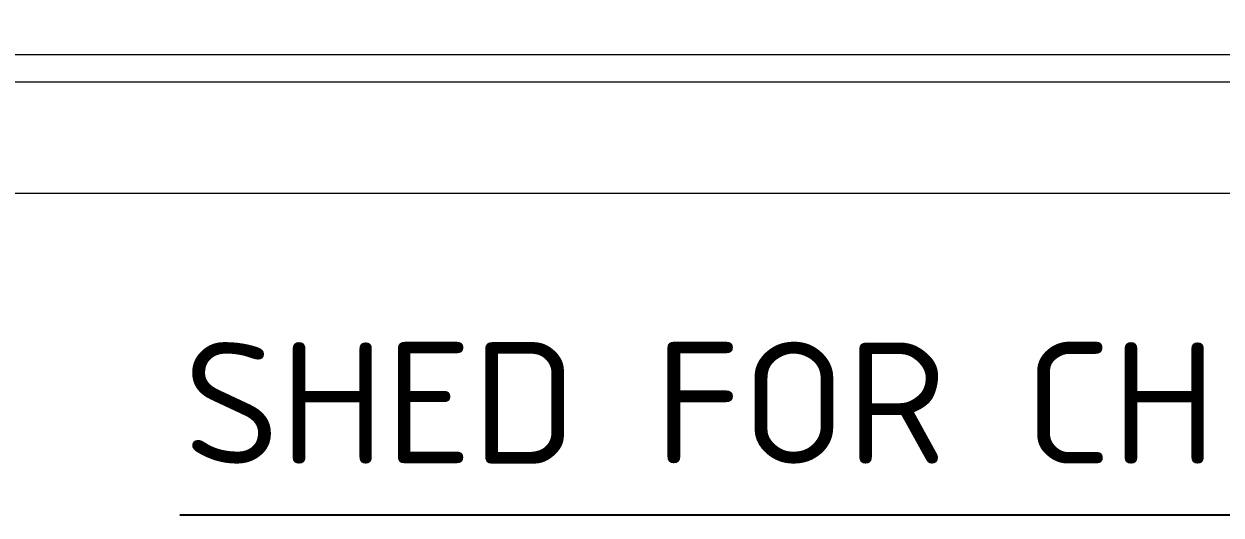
# Model space of a CAD drawing. Header units: inches. Extents: x 8618018 to 8935006, y 2431589 to 2567223.
# Drawn here: x 8672386 to 8676692, y 2515281 to 2517050 of the extents above; entities that cross this region are included whole.
import ezdxf

# ---------------------------------------------------------------- set-up
doc = ezdxf.new("R2010")
doc.units = ezdxf.units.IN
doc.header["$MEASUREMENT"] = 0
doc.layers.add('DIM', color=252, linetype='Continuous', lineweight=13)
doc.layers.add('TRENCH', color=252, linetype='Continuous', lineweight=13)
doc.styles.add('ISOCPEUR', font='isocpeur.ttf')
doc.dimstyles.new('DIM', dxfattribs={"dimscale": 175, "dimtxt": 2.5, "dimasz": 2.5, "dimexe": 0.875, "dimexo": 0.875, "dimgap": 1, "dimtad": 1, "dimdec": 0, "dimzin": 9, "dimdsep": 46, "dimtxsty": 'ISOCPEUR', "dimblk": 'OBLIQUE', "dimcen": 0.09, "dimclrd": 256, "dimclre": 256, "dimclrt": 252, "dimadec": 0, "dimazin": 0, "dimtfac": 1, "dimtdec": 0, "dimtmove": 0, "dimatfit": 3, "dimfxl": 1, "dimtfill": 1, "dimtolj": 1, "dimtzin": 0, "dimarcsym": 0})

# ---------------------------------------------------------------- blocks, each defined once
blk = doc.blocks.new('_Oblique')
at = {"color": 0, "linetype": 'ByBlock', "lineweight": -2}
blk.add_line((-0.5, -0.5), (0.5, 0.5), dxfattribs=at)
blk = doc.blocks.new('GA CRM')
at = {"layer": 'DIM'}
blk.add_line((19500, 45100.2), (96025.1, 45100.2), dxfattribs=at)
at = {"layer": 'TRENCH'}
for points in [[(87905, 46149.8), (87905, 45499.8), (38605, 45499.8)], [(33905, 45599.8), (87805, 45599.8)]]:
    blk.add_lwpolyline(points, dxfattribs=at)
at = {"layer": 'DIM', "color": 252, "style": 'ISOCPEUR'}
blk.add_text('SHED FOR CHEMICAL DOSING AREA', height=437.5, dxfattribs=at).set_placement((44878.9, 44126.6))
at = {"layer": 'DIM'}
blk.add_leader([(56293.1, 46099.8), (54646.6, 43941.1), (44866.3, 43941.1)], dimstyle='DIM', override={"dimgap": 1, "dimtad": 0}, dxfattribs=at)

msp = doc.modelspace()

# ---------------------------------------------------------------- block references
at = {"color": 252}
msp.add_blockref('GA CRM', (8628081, 2471340), dxfattribs=at)

doc.saveas('drawing.dxf')
